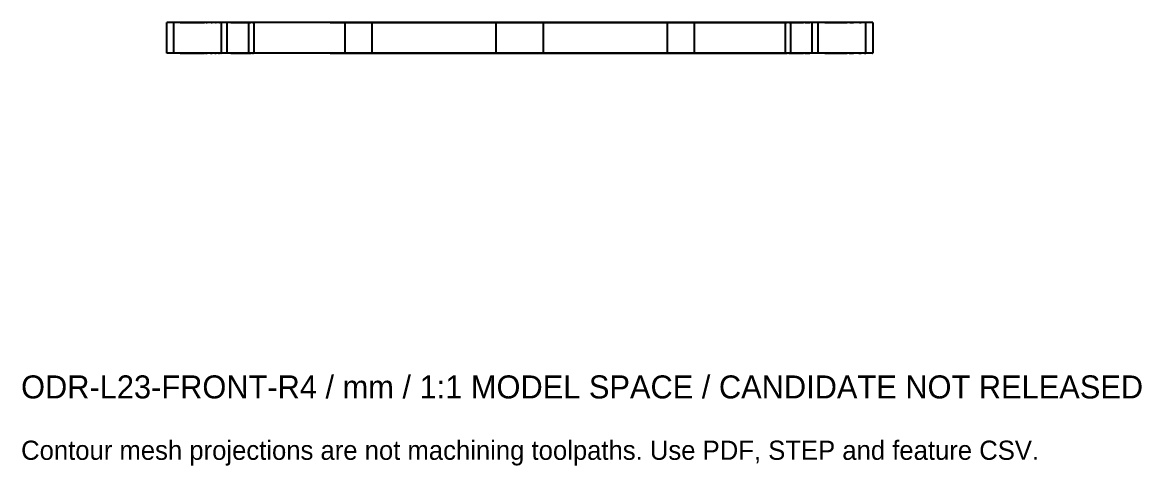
# Model space of a CAD drawing. Header units: millimetres. Extents: x -65 to 206, y -204 to 46.
# Drawn here: x -64.8 to 81, y -203.8 to -146 of the extents above; entities that cross this region are included whole.
import ezdxf

# ---------------------------------------------------------------- set-up
doc = ezdxf.new("R2010")
doc.units = ezdxf.units.MM
doc.layers.add('FRONT_XZ', color=7, linetype='Continuous')

msp = doc.modelspace()

# ---------------------------------------------------------------- linework, layer by layer
at = {"layer": 'FRONT_XZ'}
for p, q in [((-45.96, -146), (-46, -146)), ((-46, -150), (-46, -146)), ((-45.85, -146), (-45.96, -146)), ((-45.67, -146), (-45.85, -146)), ((-45.42, -146), (-45.67, -146)), ((-45.09, -146), (-45.42, -146)), ((-45.09, -146), (-45.1, -146)), ((-45.1, -150), (-45.1, -146)), ((-45.1, -146), (-45.1, -146)), ((-44.7, -146), (-45.09, -146)), ((-45.08, -146), (-45.09, -146)), ((-45.06, -146), (-45.08, -146)), ((-45.04, -146), (-45.06, -146)), ((-45.01, -146), (-45.04, -146)), ((-44.98, -146), (-45.01, -146)), ((-44.94, -146), (-44.98, -146)), ((-44.9, -146), (-44.94, -146)), ((-44.86, -146), (-44.9, -146)), ((-44.81, -146), (-44.86, -146)), ((-44.75, -146), (-44.81, -146)), ((-44.69, -146), (-44.75, -146)), ((-44.23, -146), (-44.7, -146)), ((-44.63, -146), (-44.69, -146)), ((-44.56, -146), (-44.63, -146)), ((-44.49, -146), (-44.56, -146)), ((-44.42, -146), (-44.49, -146)), ((-44.34, -146), (-44.42, -146)), ((-44.26, -146), (-44.34, -146)), ((-44.26, -146), (-44.17, -146)), ((-43.69, -146), (-44.23, -146)), ((-44.17, -146), (-44.08, -146)), ((-44.08, -146), (-43.99, -146)), ((-43.99, -146), (-43.89, -146)), ((-43.89, -146), (-43.79, -146)), ((-43.79, -146), (-43.69, -146)), ((-43.09, -146), (-43.69, -146)), ((-43.69, -146), (-43.59, -146)), ((-43.59, -146), (-43.48, -146)), ((-43.48, -146), (-43.37, -146)), ((-43.37, -146), (-43.26, -146)), ((-43.26, -146), (-43.14, -146)), ((-43.14, -146), (-43.03, -146)), ((-42.41, -146), (-43.09, -146)), ((-43.03, -146), (-42.91, -146)), ((-42.91, -146), (-42.79, -146)), ((-42.79, -146), (-42.67, -146)), ((-42.67, -146), (-42.55, -146)), ((-42.55, -146), (-42.43, -146)), ((-42.43, -146), (-42.31, -146)), ((-41.67, -146), (-42.41, -146)), ((-42.31, -146), (-42.18, -146)), ((-42.18, -146), (-42.06, -146)), ((-42.06, -146), (-41.94, -146)), ((-41.94, -146), (-41.82, -146)), ((-41.82, -146), (-41.69, -146)), ((-41.69, -146), (-41.57, -146)), ((-40.86, -146), (-41.67, -146)), ((-41.57, -146), (-41.45, -146)), ((-41.45, -146), (-41.33, -146)), ((-41.33, -146), (-41.21, -146)), ((-41.21, -146), (-41.09, -146)), ((-40.97, -146), (-41.09, -146)), ((-40.86, -146), (-40.97, -146)), ((-39.99, -146), (-40.86, -146)), ((-40.86, -146), (-40.74, -146)), ((-40.63, -146), (-40.74, -146)), ((-40.52, -146), (-40.63, -146)), ((-40.41, -146), (-40.52, -146)), ((-40.31, -146), (-40.41, -146)), ((-40.21, -146), (-40.31, -146)), ((-40.21, -146), (-40.11, -146)), ((-40.01, -146), (-40.11, -146)), ((-39.92, -146), (-40.01, -146)), ((-39.05, -146), (-39.99, -146)), ((-39.83, -146), (-39.92, -146)), ((-39.74, -146), (-39.83, -146)), ((-39.66, -146), (-39.74, -146)), ((-39.66, -146), (-39.58, -146)), ((-39.51, -146), (-39.58, -146)), ((-39.44, -146), (-39.51, -146)), ((-39.37, -146), (-39.44, -146)), ((-39.31, -146), (-39.37, -146)), ((-39.25, -146), (-39.31, -146)), ((-39.19, -146), (-39.25, -146)), ((-39.19, -146), (-39.14, -146)), ((-39.1, -146), (-39.14, -146)), ((-39.06, -146), (-39.1, -146)), ((-39.02, -146), (-39.06, -146)), ((-38.06, -146), (-39.05, -146)), ((-38.99, -146), (-39.02, -146)), ((-38.96, -146), (-38.99, -146)), ((-38.94, -146), (-38.96, -146)), ((-38.94, -146), (-38.92, -146)), ((-38.91, -146), (-38.92, -146)), ((-38.9, -146), (-38.91, -146)), ((-38.9, -150), (-38.9, -146)), ((-38.9, -146), (-38.9, -146)), ((-38.11, -146), (-38.12, -146)), ((-38.12, -146), (-38.12, -146)), ((-38.12, -150), (-38.12, -146)), ((-38.12, -146), (-38.12, -146)), ((-38.1, -146), (-38.11, -146)), ((-38.09, -146), (-38.1, -146)), ((-38.07, -146), (-38.09, -146)), ((-38.06, -146), (-38.07, -146)), ((-37, -146), (-38.06, -146)), ((-38.04, -146), (-38.06, -146)), ((-38.01, -146), (-38.04, -146)), ((-37.99, -146), (-38.01, -146)), ((-37.96, -146), (-37.99, -146)), ((-37.93, -146), (-37.96, -146)), ((-37.89, -146), (-37.93, -146)), ((-37.86, -146), (-37.89, -146)), ((-37.82, -146), (-37.86, -146)), ((-37.78, -146), (-37.82, -146)), ((-37.74, -146), (-37.78, -146)), ((-37.69, -146), (-37.74, -146)), ((-37.65, -146), (-37.69, -146)), ((-37.65, -146), (-37.6, -146)), ((-37.6, -146), (-37.55, -146)), ((-37.55, -146), (-37.49, -146)), ((-37.49, -146), (-37.44, -146)), ((-37.44, -146), (-37.38, -146)), ((-37.38, -146), (-37.33, -146)), ((-37.33, -146), (-37.27, -146)), ((-37.27, -146), (-37.21, -146)), ((-37.21, -146), (-37.15, -146)), ((-37.15, -146), (-37.08, -146)), ((-37.08, -146), (-37.02, -146)), ((-37.02, -146), (-36.95, -146)), ((-35.88, -146), (-37, -146)), ((-36.95, -146), (-36.89, -146)), ((-36.89, -146), (-36.82, -146)), ((-36.82, -146), (-36.75, -146)), ((-36.75, -146), (-36.68, -146)), ((-36.68, -146), (-36.62, -146)), ((-36.62, -146), (-36.55, -146)), ((-36.55, -146), (-36.48, -146)), ((-36.48, -146), (-36.41, -146)), ((-36.41, -146), (-36.34, -146)), ((-36.34, -146), (-36.27, -146)), ((-36.27, -146), (-36.2, -146)), ((-36.2, -146), (-36.13, -146)), ((-36.13, -146), (-36.06, -146)), ((-36.06, -146), (-35.99, -146)), ((-35.99, -146), (-35.93, -146)), ((-35.93, -146), (-35.86, -146)), ((-34.71, -146), (-35.88, -146)), ((-35.86, -146), (-35.79, -146)), ((-35.79, -146), (-35.73, -146)), ((-35.73, -146), (-35.66, -146)), ((-35.66, -146), (-35.6, -146)), ((-35.6, -146), (-35.54, -146)), ((-35.54, -146), (-35.48, -146)), ((-35.48, -146), (-35.42, -146)), ((-35.42, -146), (-35.36, -146)), ((-35.36, -146), (-35.31, -146)), ((-35.31, -146), (-35.25, -146)), ((-35.3, -150), (-35.3, -146)), ((-35.27, -146), (-35.3, -146)), ((-35.19, -146), (-35.27, -146)), ((-35.25, -146), (-35.2, -146)), ((-35.2, -146), (-35.15, -146)), ((-35.05, -146), (-35.19, -146)), ((-35.15, -146), (-35.1, -146)), ((-35.1, -146), (-35.05, -146)), ((-35.01, -146), (-35.05, -146)), ((-34.85, -146), (-35.05, -146)), ((-34.97, -146), (-35.01, -146)), ((-34.93, -146), (-34.97, -146)), ((-34.89, -146), (-34.93, -146)), ((-34.89, -146), (-34.85, -146)), ((-34.82, -146), (-34.85, -146)), ((-34.6, -146), (-34.85, -146)), ((-34.79, -146), (-34.82, -146)), ((-34.76, -146), (-34.79, -146)), ((-34.73, -146), (-34.76, -146)), ((-34.71, -146), (-34.73, -146)), ((-33.48, -146), (-34.71, -146)), ((-34.69, -146), (-34.71, -146)), ((-34.67, -146), (-34.69, -146)), ((-34.67, -146), (-34.66, -146)), ((-34.65, -146), (-34.66, -146)), ((-34.64, -146), (-34.65, -146)), ((-34.63, -146), (-34.64, -146)), ((-34.62, -146), (-34.63, -146)), ((-34.62, -150), (-34.62, -146)), ((-34.62, -146), (-34.62, -146)), ((-34.3, -146), (-34.6, -146)), ((-33.94, -146), (-34.3, -146)), ((-33.53, -146), (-33.94, -146)), ((-33.06, -146), (-33.53, -146)), ((-32.2, -146), (-33.48, -146)), ((-32.55, -146), (-33.06, -146)), ((-31.98, -146), (-32.55, -146)), ((-30.87, -146), (-32.2, -146)), ((-31.36, -146), (-31.98, -146)), ((-30.69, -146), (-31.36, -146)), ((-29.49, -146), (-30.87, -146)), ((-29.97, -146), (-30.69, -146)), ((-29.2, -146), (-29.97, -146)), ((-28.06, -146), (-29.49, -146)), ((-28.39, -146), (-29.2, -146)), ((-27.54, -146), (-28.39, -146)), ((-26.59, -146), (-28.06, -146)), ((-26.64, -146), (-27.54, -146)), ((-25.69, -146), (-26.64, -146)), ((-25.08, -146), (-26.59, -146)), ((-24.71, -146), (-25.69, -146)), ((-23.53, -146), (-25.08, -146)), ((-24.71, -146), (-23.69, -146)), ((-23.69, -146), (-22.63, -146)), ((-21.94, -146), (-23.53, -146)), ((-22.74, -146), (-22.75, -146)), ((-22.75, -150), (-22.75, -146)), ((-22.75, -146), (-22.75, -146)), ((-22.73, -146), (-22.74, -146)), ((-22.74, -146), (-22.74, -146)), ((-22.72, -146), (-22.73, -146)), ((-22.7, -146), (-22.72, -146)), ((-22.68, -146), (-22.7, -146)), ((-22.66, -146), (-22.68, -146)), ((-22.64, -146), (-22.66, -146)), ((-22.61, -146), (-22.64, -146)), ((-22.63, -146), (-21.54, -146)), ((-22.59, -146), (-22.61, -146)), ((-22.55, -146), (-22.59, -146)), ((-22.52, -146), (-22.55, -146)), ((-22.49, -146), (-22.52, -146)), ((-22.45, -146), (-22.49, -146)), ((-22.41, -146), (-22.45, -146)), ((-22.37, -146), (-22.41, -146)), ((-22.32, -146), (-22.37, -146)), ((-22.27, -146), (-22.32, -146)), ((-22.27, -146), (-22.23, -146)), ((-22.23, -146), (-22.17, -146)), ((-22.17, -146), (-22.12, -146)), ((-22.12, -146), (-22.07, -146)), ((-22.07, -146), (-22.01, -146)), ((-22.01, -146), (-21.95, -146)), ((-21.95, -146), (-21.9, -146)), ((-20.31, -146), (-21.94, -146)), ((-21.9, -146), (-21.83, -146)), ((-21.83, -146), (-21.77, -146)), ((-21.77, -146), (-21.71, -146)), ((-21.71, -146), (-21.65, -146)), ((-21.65, -146), (-21.58, -146)), ((-21.58, -146), (-21.51, -146)), ((-21.54, -146), (-20.41, -146)), ((-21.51, -146), (-21.45, -146)), ((-21.45, -146), (-21.38, -146)), ((-21.38, -146), (-21.31, -146)), ((-21.31, -146), (-21.24, -146)), ((-21.24, -146), (-21.17, -146)), ((-21.17, -146), (-21.1, -146)), ((-21.1, -146), (-21.03, -146)), ((-21.03, -146), (-20.97, -146)), ((-20.97, -146), (-20.9, -146)), ((-20.9, -146), (-20.83, -146)), ((-20.83, -146), (-20.76, -146)), ((-20.76, -146), (-20.69, -146)), ((-20.69, -146), (-20.62, -146)), ((-20.62, -146), (-20.55, -146)), ((-20.55, -146), (-20.49, -146)), ((-20.49, -146), (-20.42, -146)), ((-20.42, -146), (-20.35, -146)), ((-20.41, -146), (-19.25, -146)), ((-20.35, -146), (-20.29, -146)), ((-18.65, -146), (-20.31, -146)), ((-20.29, -146), (-20.23, -146)), ((-20.23, -146), (-20.17, -146)), ((-20.17, -146), (-20.1, -146)), ((-20.1, -146), (-20.05, -146)), ((-20.05, -146), (-19.99, -146)), ((-19.99, -146), (-19.93, -146)), ((-19.93, -146), (-19.88, -146)), ((-19.88, -146), (-19.83, -146)), ((-19.83, -146), (-19.77, -146)), ((-19.77, -146), (-19.73, -146)), ((-19.73, -146), (-19.68, -146)), ((-19.68, -146), (-19.63, -146)), ((-19.63, -146), (-19.59, -146)), ((-19.59, -146), (-19.55, -146)), ((-19.55, -146), (-19.51, -146)), ((-19.51, -146), (-19.48, -146)), ((-19.48, -146), (-19.45, -146)), ((-19.45, -146), (-19.41, -146)), ((-19.41, -146), (-19.39, -146)), ((-19.39, -146), (-19.36, -146)), ((-19.36, -146), (-19.34, -146)), ((-19.34, -146), (-19.32, -146)), ((-19.32, -146), (-19.3, -146)), ((-19.3, -146), (-19.28, -146)), ((-19.28, -146), (-19.27, -146)), ((-19.27, -146), (-19.26, -146)), ((-19.26, -146), (-19.26, -146)), ((-19.26, -146), (-19.25, -146)), ((-19.25, -146), (-18.05, -146)), ((-19.25, -150), (-19.25, -146)), ((-19.25, -146), (-19.25, -146)), ((-16.97, -146), (-18.65, -146)), ((-18.05, -146), (-16.83, -146)), ((-15.25, -146), (-16.97, -146)), ((-16.83, -146), (-15.59, -146)), ((-15.59, -146), (-14.32, -146)), ((-13.52, -146), (-15.25, -146)), ((-14.32, -146), (-13.02, -146)), ((-11.76, -146), (-13.52, -146)), ((-13.02, -146), (-11.71, -146)), ((-9.98, -146), (-11.76, -146)), ((-11.71, -146), (-10.37, -146)), ((-10.37, -146), (-9.02, -146)), ((-8.19, -146), (-9.98, -146)), ((-9.02, -146), (-7.66, -146)), ((-6.38, -146), (-8.19, -146)), ((-7.66, -146), (-6.28, -146)), ((-4.57, -146), (-6.38, -146)), ((-6.28, -146), (-4.9, -146)), ((-4.9, -146), (-3.5, -146)), ((-2.74, -146), (-4.57, -146)), ((-3.5, -146), (-2.1, -146)), ((-3.09, -146), (-3.1, -146)), ((-3.1, -150), (-3.1, -146)), ((-3.1, -146), (-3.1, -146)), ((-3.08, -146), (-3.09, -146)), ((-3.06, -146), (-3.08, -146)), ((-3.04, -146), (-3.06, -146)), ((-3.01, -146), (-3.04, -146)), ((-2.98, -146), (-3.01, -146)), ((-2.94, -146), (-2.98, -146)), ((-2.9, -146), (-2.94, -146)), ((-2.86, -146), (-2.9, -146)), ((-2.81, -146), (-2.86, -146)), ((-2.75, -146), (-2.81, -146)), ((-2.69, -146), (-2.75, -146)), ((-0.91, -146), (-2.74, -146)), ((-2.63, -146), (-2.69, -146)), ((-2.56, -146), (-2.63, -146)), ((-2.49, -146), (-2.56, -146)), ((-2.42, -146), (-2.49, -146)), ((-2.34, -146), (-2.42, -146)), ((-2.26, -146), (-2.34, -146)), ((-2.26, -146), (-2.17, -146)), ((-2.17, -146), (-2.08, -146)), ((-2.1, -146), (-0.7, -146)), ((-2.08, -146), (-1.99, -146)), ((-1.99, -146), (-1.89, -146)), ((-1.89, -146), (-1.79, -146)), ((-1.79, -146), (-1.69, -146)), ((-1.69, -146), (-1.59, -146)), ((-1.59, -146), (-1.48, -146)), ((-1.48, -146), (-1.37, -146)), ((-1.37, -146), (-1.26, -146)), ((-1.26, -146), (-1.14, -146)), ((-1.14, -146), (-1.03, -146)), ((-1.03, -146), (-0.91, -146)), ((0.91, -146), (-0.91, -146)), ((-0.91, -146), (-0.79, -146)), ((-0.79, -146), (-0.67, -146)), ((-0.7, -146), (0.7, -146)), ((-0.67, -146), (-0.55, -146)), ((-0.55, -146), (-0.43, -146)), ((-0.43, -146), (-0.31, -146)), ((-0.31, -146), (-0.18, -146)), ((-0.18, -146), (-0.06, -146)), ((-0.06, -146), (0.06, -146)), ((0.06, -146), (0.18, -146)), ((0.18, -146), (0.31, -146)), ((0.31, -146), (0.43, -146)), ((0.43, -146), (0.55, -146)), ((0.55, -146), (0.67, -146)), ((0.67, -146), (0.79, -146)), ((0.7, -146), (2.1, -146)), ((0.79, -146), (0.91, -146)), ((2.74, -146), (0.91, -146)), ((0.91, -146), (1.03, -146)), ((1.03, -146), (1.14, -146)), ((1.14, -146), (1.26, -146)), ((1.26, -146), (1.37, -146)), ((1.37, -146), (1.48, -146)), ((1.48, -146), (1.59, -146)), ((1.59, -146), (1.69, -146)), ((1.69, -146), (1.79, -146)), ((1.79, -146), (1.89, -146)), ((1.89, -146), (1.99, -146)), ((1.99, -146), (2.08, -146)), ((2.08, -146), (2.17, -146)), ((2.1, -146), (3.5, -146)), ((2.17, -146), (2.26, -146)), ((2.26, -146), (2.34, -146)), ((2.34, -146), (2.42, -146)), ((2.42, -146), (2.49, -146)), ((2.49, -146), (2.56, -146)), ((2.56, -146), (2.63, -146)), ((2.63, -146), (2.69, -146)), ((2.69, -146), (2.75, -146)), ((4.57, -146), (2.74, -146)), ((2.75, -146), (2.81, -146)), ((2.81, -146), (2.86, -146)), ((2.86, -146), (2.9, -146)), ((2.9, -146), (2.94, -146)), ((2.94, -146), (2.98, -146)), ((2.98, -146), (3.01, -146)), ((3.04, -146), (3.01, -146)), ((3.06, -146), (3.04, -146)), ((3.08, -146), (3.06, -146)), ((3.08, -146), (3.09, -146)), ((3.09, -146), (3.1, -146)), ((3.1, -150), (3.1, -146)), ((3.1, -146), (3.1, -146)), ((3.5, -146), (4.9, -146)), ((6.38, -146), (4.57, -146)), ((4.9, -146), (6.28, -146)), ((6.28, -146), (7.66, -146)), ((8.19, -146), (6.38, -146)), ((7.66, -146), (9.02, -146)), ((9.98, -146), (8.19, -146)), ((9.02, -146), (10.37, -146)), ((11.76, -146), (9.98, -146)), ((10.37, -146), (11.71, -146)), ((11.71, -146), (13.02, -146)), ((13.52, -146), (11.76, -146)), ((13.02, -146), (14.32, -146)), ((15.25, -146), (13.52, -146)), ((14.32, -146), (15.59, -146)), ((16.97, -146), (15.25, -146)), ((15.59, -146), (16.83, -146)), ((16.83, -146), (18.05, -146)), ((18.65, -146), (16.97, -146)), ((18.05, -146), (19.25, -146)), ((20.31, -146), (18.65, -146)), ((19.26, -146), (19.25, -146)), ((19.25, -150), (19.25, -146)), ((19.25, -146), (19.25, -146)), ((19.25, -146), (20.41, -146)), ((19.27, -146), (19.26, -146)), ((19.26, -146), (19.26, -146)), ((19.28, -146), (19.27, -146)), ((19.3, -146), (19.28, -146)), ((19.32, -146), (19.3, -146)), ((19.34, -146), (19.32, -146)), ((19.36, -146), (19.34, -146)), ((19.39, -146), (19.36, -146)), ((19.41, -146), (19.39, -146)), ((19.45, -146), (19.41, -146)), ((19.48, -146), (19.45, -146)), ((19.51, -146), (19.48, -146)), ((19.55, -146), (19.51, -146)), ((19.59, -146), (19.55, -146)), ((19.63, -146), (19.59, -146)), ((19.68, -146), (19.63, -146)), ((19.73, -146), (19.68, -146)), ((19.73, -146), (19.77, -146)), ((19.77, -146), (19.83, -146)), ((19.83, -146), (19.88, -146)), ((19.88, -146), (19.93, -146)), ((19.93, -146), (19.99, -146)), ((19.99, -146), (20.05, -146)), ((20.05, -146), (20.1, -146)), ((20.1, -146), (20.17, -146)), ((20.17, -146), (20.23, -146)), ((20.23, -146), (20.29, -146)), ((20.29, -146), (20.35, -146)), ((21.94, -146), (20.31, -146)), ((20.35, -146), (20.42, -146)), ((20.41, -146), (21.54, -146)), ((20.42, -146), (20.49, -146)), ((20.49, -146), (20.55, -146)), ((20.55, -146), (20.62, -146)), ((20.62, -146), (20.69, -146)), ((20.69, -146), (20.76, -146)), ((20.76, -146), (20.83, -146)), ((20.83, -146), (20.9, -146)), ((20.9, -146), (20.97, -146)), ((20.97, -146), (21.03, -146)), ((21.03, -146), (21.1, -146)), ((21.1, -146), (21.17, -146)), ((21.17, -146), (21.24, -146)), ((21.24, -146), (21.31, -146)), ((21.31, -146), (21.38, -146)), ((21.38, -146), (21.45, -146)), ((21.45, -146), (21.51, -146)), ((21.51, -146), (21.58, -146)), ((21.54, -146), (22.63, -146)), ((21.58, -146), (21.65, -146)), ((21.65, -146), (21.71, -146)), ((21.71, -146), (21.77, -146)), ((21.83, -146), (21.77, -146)), ((21.83, -146), (21.9, -146)), ((21.9, -146), (21.95, -146)), ((23.53, -146), (21.94, -146)), ((21.95, -146), (22.01, -146)), ((22.01, -146), (22.07, -146)), ((22.07, -146), (22.12, -146)), ((22.12, -146), (22.17, -146)), ((22.17, -146), (22.23, -146)), ((22.23, -146), (22.27, -146)), ((22.27, -146), (22.32, -146)), ((22.32, -146), (22.37, -146)), ((22.37, -146), (22.41, -146)), ((22.41, -146), (22.45, -146)), ((22.45, -146), (22.49, -146)), ((22.49, -146), (22.52, -146)), ((22.55, -146), (22.52, -146)), ((22.59, -146), (22.55, -146)), ((22.61, -146), (22.59, -146)), ((22.64, -146), (22.61, -146)), ((22.63, -146), (23.69, -146)), ((22.66, -146), (22.64, -146)), ((22.68, -146), (22.66, -146)), ((22.7, -146), (22.68, -146)), ((22.72, -146), (22.7, -146)), ((22.73, -146), (22.72, -146)), ((22.74, -146), (22.73, -146)), ((22.75, -146), (22.74, -146)), ((22.74, -146), (22.74, -146)), ((22.75, -150), (22.75, -146)), ((22.75, -146), (22.75, -146)), ((25.08, -146), (23.53, -146)), ((23.69, -146), (24.71, -146)), ((24.71, -146), (25.69, -146)), ((26.59, -146), (25.08, -146)), ((25.69, -146), (26.64, -146)), ((28.06, -146), (26.59, -146)), ((26.64, -146), (27.54, -146)), ((27.54, -146), (28.39, -146)), ((29.49, -146), (28.06, -146)), ((28.39, -146), (29.2, -146)), ((29.2, -146), (29.97, -146)), ((30.87, -146), (29.49, -146)), ((29.97, -146), (30.69, -146)), ((30.69, -146), (31.36, -146)), ((32.2, -146), (30.87, -146)), ((31.36, -146), (31.98, -146)), ((31.98, -146), (32.55, -146)), ((33.48, -146), (32.2, -146)), ((32.55, -146), (33.06, -146)), ((33.06, -146), (33.53, -146)), ((34.71, -146), (33.48, -146)), ((33.53, -146), (33.94, -146)), ((33.94, -146), (34.3, -146)), ((34.3, -146), (34.6, -146)), ((34.6, -146), (34.85, -146)), ((34.63, -146), (34.62, -146)), ((34.62, -150), (34.62, -146)), ((34.62, -146), (34.62, -146)), ((34.64, -146), (34.63, -146)), ((34.65, -146), (34.64, -146)), ((34.66, -146), (34.65, -146)), ((34.67, -146), (34.66, -146)), ((34.69, -146), (34.67, -146)), ((34.71, -146), (34.69, -146)), ((35.88, -146), (34.71, -146)), ((34.73, -146), (34.71, -146)), ((34.76, -146), (34.73, -146)), ((34.79, -146), (34.76, -146)), ((34.82, -146), (34.79, -146)), ((34.85, -146), (34.82, -146)), ((34.89, -146), (34.85, -146)), ((35.05, -146), (34.85, -146)), ((34.93, -146), (34.89, -146)), ((34.97, -146), (34.93, -146)), ((35.01, -146), (34.97, -146)), ((35.05, -146), (35.01, -146)), ((35.1, -146), (35.05, -146)), ((35.05, -146), (35.19, -146)), ((35.1, -146), (35.15, -146)), ((35.15, -146), (35.2, -146)), ((35.19, -146), (35.27, -146)), ((35.2, -146), (35.25, -146)), ((35.25, -146), (35.31, -146)), ((35.27, -146), (35.3, -146)), ((35.3, -150), (35.3, -146)), ((35.31, -146), (35.36, -146)), ((35.36, -146), (35.42, -146)), ((35.42, -146), (35.48, -146)), ((35.48, -146), (35.54, -146)), ((35.54, -146), (35.6, -146)), ((35.6, -146), (35.66, -146)), ((35.66, -146), (35.73, -146)), ((35.73, -146), (35.79, -146)), ((35.79, -146), (35.86, -146)), ((35.86, -146), (35.93, -146)), ((37, -146), (35.88, -146)), ((35.93, -146), (35.99, -146)), ((35.99, -146), (36.06, -146)), ((36.06, -146), (36.13, -146)), ((36.13, -146), (36.2, -146)), ((36.2, -146), (36.27, -146)), ((36.27, -146), (36.34, -146)), ((36.34, -146), (36.41, -146)), ((36.41, -146), (36.48, -146)), ((36.48, -146), (36.55, -146)), ((36.55, -146), (36.62, -146)), ((36.62, -146), (36.68, -146)), ((36.68, -146), (36.75, -146)), ((36.75, -146), (36.82, -146)), ((36.82, -146), (36.89, -146)), ((36.89, -146), (36.95, -146)), ((37.02, -146), (36.95, -146)), ((38.06, -146), (37, -146)), ((37.08, -146), (37.02, -146)), ((37.15, -146), (37.08, -146)), ((37.21, -146), (37.15, -146)), ((37.21, -146), (37.27, -146)), ((37.27, -146), (37.33, -146)), ((37.33, -146), (37.38, -146)), ((37.38, -146), (37.44, -146)), ((37.44, -146), (37.49, -146)), ((37.49, -146), (37.55, -146)), ((37.55, -146), (37.6, -146)), ((37.6, -146), (37.65, -146)), ((37.65, -146), (37.69, -146)), ((37.69, -146), (37.74, -146)), ((37.74, -146), (37.78, -146)), ((37.82, -146), (37.78, -146)), ((37.86, -146), (37.82, -146)), ((37.89, -146), (37.86, -146)), ((37.93, -146), (37.89, -146)), ((37.96, -146), (37.93, -146)), ((37.99, -146), (37.96, -146)), ((38.01, -146), (37.99, -146)), ((38.04, -146), (38.01, -146)), ((38.06, -146), (38.04, -146)), ((39.05, -146), (38.06, -146)), ((38.07, -146), (38.06, -146)), ((38.09, -146), (38.07, -146)), ((38.1, -146), (38.09, -146)), ((38.11, -146), (38.1, -146)), ((38.11, -146), (38.12, -146)), ((38.12, -146), (38.12, -146)), ((38.12, -150), (38.12, -146)), ((38.12, -146), (38.12, -146)), ((38.91, -146), (38.9, -146)), ((38.9, -150), (38.9, -146)), ((38.9, -146), (38.9, -146)), ((38.92, -146), (38.91, -146)), ((38.94, -146), (38.92, -146)), ((38.96, -146), (38.94, -146)), ((38.99, -146), (38.96, -146)), ((39.02, -146), (38.99, -146)), ((39.06, -146), (39.02, -146)), ((39.99, -146), (39.05, -146)), ((39.1, -146), (39.06, -146)), ((39.14, -146), (39.1, -146)), ((39.19, -146), (39.14, -146)), ((39.25, -146), (39.19, -146)), ((39.31, -146), (39.25, -146)), ((39.37, -146), (39.31, -146)), ((39.44, -146), (39.37, -146)), ((39.51, -146), (39.44, -146)), ((39.58, -146), (39.51, -146)), ((39.66, -146), (39.58, -146)), ((39.74, -146), (39.66, -146)), ((39.74, -146), (39.83, -146)), ((39.83, -146), (39.92, -146)), ((39.92, -146), (40.01, -146)), ((40.86, -146), (39.99, -146)), ((40.01, -146), (40.11, -146)), ((40.11, -146), (40.21, -146)), ((40.21, -146), (40.31, -146)), ((40.31, -146), (40.41, -146)), ((40.41, -146), (40.52, -146)), ((40.52, -146), (40.63, -146)), ((40.63, -146), (40.74, -146)), ((40.74, -146), (40.86, -146)), ((41.67, -146), (40.86, -146)), ((40.86, -146), (40.97, -146)), ((40.97, -146), (41.09, -146)), ((41.09, -146), (41.21, -146)), ((41.21, -146), (41.33, -146)), ((41.33, -146), (41.45, -146)), ((41.45, -146), (41.57, -146)), ((41.57, -146), (41.69, -146)), ((42.41, -146), (41.67, -146)), ((41.69, -146), (41.82, -146)), ((41.82, -146), (41.94, -146)), ((41.94, -146), (42.06, -146)), ((42.06, -146), (42.18, -146)), ((42.18, -146), (42.31, -146)), ((42.31, -146), (42.43, -146)), ((43.09, -146), (42.41, -146)), ((42.43, -146), (42.55, -146)), ((42.55, -146), (42.67, -146)), ((42.79, -146), (42.67, -146)), ((42.91, -146), (42.79, -146)), ((43.03, -146), (42.91, -146)), ((43.03, -146), (43.14, -146)), ((43.69, -146), (43.09, -146)), ((43.14, -146), (43.26, -146)), ((43.26, -146), (43.37, -146)), ((43.37, -146), (43.48, -146)), ((43.59, -146), (43.48, -146)), ((43.69, -146), (43.59, -146)), ((44.23, -146), (43.69, -146)), ((43.79, -146), (43.69, -146)), ((43.89, -146), (43.79, -146)), ((43.99, -146), (43.89, -146)), ((44.08, -146), (43.99, -146)), ((44.17, -146), (44.08, -146)), ((44.26, -146), (44.17, -146)), ((44.7, -146), (44.23, -146)), ((44.26, -146), (44.34, -146)), ((44.34, -146), (44.42, -146)), ((44.42, -146), (44.49, -146)), ((44.56, -146), (44.49, -146)), ((44.63, -146), (44.56, -146)), ((44.69, -146), (44.63, -146)), ((44.75, -146), (44.69, -146)), ((45.09, -146), (44.7, -146)), ((44.81, -146), (44.75, -146)), ((44.86, -146), (44.81, -146)), ((44.9, -146), (44.86, -146)), ((44.94, -146), (44.9, -146)), ((44.98, -146), (44.94, -146)), ((44.98, -146), (45.01, -146)), ((45.01, -146), (45.04, -146)), ((45.04, -146), (45.06, -146)), ((45.06, -146), (45.08, -146)), ((45.08, -146), (45.09, -146)), ((45.42, -146), (45.09, -146)), ((45.09, -146), (45.1, -146)), ((45.1, -150), (45.1, -146)), ((45.1, -146), (45.1, -146)), ((45.67, -146), (45.42, -146)), ((45.85, -146), (45.67, -146)), ((45.96, -146), (45.85, -146)), ((46, -146), (45.96, -146)), ((46, -146), (46, -150)), ((-45.96, -150), (-46, -150)), ((-45.85, -150), (-45.96, -150)), ((-45.67, -150), (-45.85, -150)), ((-45.42, -150), (-45.67, -150)), ((-45.09, -150), (-45.42, -150)), ((-45.09, -150), (-45.1, -150)), ((-45.1, -150), (-45.1, -150)), ((-44.7, -150), (-45.09, -150)), ((-45.08, -150), (-45.09, -150)), ((-45.06, -150), (-45.08, -150)), ((-45.04, -150), (-45.06, -150)), ((-45.01, -150), (-45.04, -150)), ((-44.98, -150), (-45.01, -150)), ((-44.94, -150), (-44.98, -150)), ((-44.9, -150), (-44.94, -150)), ((-44.86, -150), (-44.9, -150)), ((-44.81, -150), (-44.86, -150)), ((-44.75, -150), (-44.81, -150)), ((-44.69, -150), (-44.75, -150)), ((-44.23, -150), (-44.7, -150)), ((-44.63, -150), (-44.69, -150)), ((-44.56, -150), (-44.63, -150)), ((-44.49, -150), (-44.56, -150)), ((-44.42, -150), (-44.49, -150)), ((-44.34, -150), (-44.42, -150)), ((-44.26, -150), (-44.34, -150)), ((-44.26, -150), (-44.17, -150)), ((-43.69, -150), (-44.23, -150)), ((-44.17, -150), (-44.08, -150)), ((-44.08, -150), (-43.99, -150)), ((-43.99, -150), (-43.89, -150)), ((-43.89, -150), (-43.79, -150)), ((-43.79, -150), (-43.69, -150)), ((-43.09, -150), (-43.69, -150)), ((-43.69, -150), (-43.59, -150)), ((-43.59, -150), (-43.48, -150)), ((-43.48, -150), (-43.37, -150)), ((-43.37, -150), (-43.26, -150)), ((-43.26, -150), (-43.14, -150)), ((-43.14, -150), (-43.03, -150)), ((-42.41, -150), (-43.09, -150)), ((-43.03, -150), (-42.91, -150)), ((-42.91, -150), (-42.79, -150)), ((-42.79, -150), (-42.67, -150)), ((-42.67, -150), (-42.55, -150)), ((-42.55, -150), (-42.43, -150)), ((-42.43, -150), (-42.31, -150)), ((-41.67, -150), (-42.41, -150)), ((-42.31, -150), (-42.18, -150)), ((-42.18, -150), (-42.06, -150)), ((-42.06, -150), (-41.94, -150)), ((-41.94, -150), (-41.82, -150)), ((-41.82, -150), (-41.69, -150)), ((-41.69, -150), (-41.57, -150)), ((-40.86, -150), (-41.67, -150)), ((-41.57, -150), (-41.45, -150)), ((-41.45, -150), (-41.33, -150)), ((-41.33, -150), (-41.21, -150)), ((-41.21, -150), (-41.09, -150)), ((-40.97, -150), (-41.09, -150)), ((-40.97, -150), (-40.86, -150)), ((-39.99, -150), (-40.86, -150)), ((-40.86, -150), (-40.74, -150)), ((-40.63, -150), (-40.74, -150)), ((-40.52, -150), (-40.63, -150)), ((-40.41, -150), (-40.52, -150)), ((-40.31, -150), (-40.41, -150)), ((-40.31, -150), (-40.21, -150)), ((-40.21, -150), (-40.11, -150)), ((-40.01, -150), (-40.11, -150)), ((-39.92, -150), (-40.01, -150)), ((-39.05, -150), (-39.99, -150)), ((-39.83, -150), (-39.92, -150)), ((-39.74, -150), (-39.83, -150)), ((-39.74, -150), (-39.66, -150)), ((-39.66, -150), (-39.58, -150)), ((-39.51, -150), (-39.58, -150)), ((-39.44, -150), (-39.51, -150)), ((-39.37, -150), (-39.44, -150)), ((-39.31, -150), (-39.37, -150)), ((-39.25, -150), (-39.31, -150)), ((-39.25, -150), (-39.19, -150)), ((-39.19, -150), (-39.14, -150)), ((-39.1, -150), (-39.14, -150)), ((-39.06, -150), (-39.1, -150)), ((-39.02, -150), (-39.06, -150)), ((-38.06, -150), (-39.05, -150)), ((-38.99, -150), (-39.02, -150)), ((-38.96, -150), (-38.99, -150)), ((-38.96, -150), (-38.94, -150)), ((-38.94, -150), (-38.92, -150)), ((-38.91, -150), (-38.92, -150)), ((-38.9, -150), (-38.91, -150)), ((-38.9, -150), (-38.9, -150)), ((-38.11, -150), (-38.12, -150)), ((-38.12, -150), (-38.12, -150)), ((-38.12, -150), (-38.12, -150)), ((-38.1, -150), (-38.11, -150)), ((-38.09, -150), (-38.1, -150)), ((-38.07, -150), (-38.09, -150)), ((-38.06, -150), (-38.07, -150)), ((-37, -150), (-38.06, -150)), ((-38.04, -150), (-38.06, -150)), ((-38.01, -150), (-38.04, -150)), ((-37.99, -150), (-38.01, -150)), ((-37.96, -150), (-37.99, -150)), ((-37.93, -150), (-37.96, -150)), ((-37.89, -150), (-37.93, -150)), ((-37.86, -150), (-37.89, -150)), ((-37.82, -150), (-37.86, -150)), ((-37.78, -150), (-37.82, -150)), ((-37.74, -150), (-37.78, -150)), ((-37.69, -150), (-37.74, -150)), ((-37.65, -150), (-37.69, -150)), ((-37.65, -150), (-37.6, -150)), ((-37.6, -150), (-37.55, -150)), ((-37.55, -150), (-37.49, -150)), ((-37.49, -150), (-37.44, -150)), ((-37.44, -150), (-37.38, -150)), ((-37.38, -150), (-37.33, -150)), ((-37.33, -150), (-37.27, -150)), ((-37.27, -150), (-37.21, -150)), ((-37.21, -150), (-37.15, -150)), ((-37.15, -150), (-37.08, -150)), ((-37.08, -150), (-37.02, -150)), ((-37.02, -150), (-36.95, -150)), ((-35.88, -150), (-37, -150)), ((-36.95, -150), (-36.89, -150)), ((-36.89, -150), (-36.82, -150)), ((-36.82, -150), (-36.75, -150)), ((-36.75, -150), (-36.68, -150)), ((-36.68, -150), (-36.62, -150)), ((-36.62, -150), (-36.55, -150)), ((-36.55, -150), (-36.48, -150)), ((-36.48, -150), (-36.41, -150)), ((-36.41, -150), (-36.34, -150)), ((-36.34, -150), (-36.27, -150)), ((-36.27, -150), (-36.2, -150)), ((-36.2, -150), (-36.13, -150)), ((-36.13, -150), (-36.06, -150)), ((-36.06, -150), (-35.99, -150)), ((-35.99, -150), (-35.93, -150)), ((-35.93, -150), (-35.86, -150)), ((-34.71, -150), (-35.88, -150)), ((-35.86, -150), (-35.79, -150)), ((-35.79, -150), (-35.73, -150)), ((-35.73, -150), (-35.66, -150)), ((-35.66, -150), (-35.6, -150)), ((-35.6, -150), (-35.54, -150)), ((-35.54, -150), (-35.48, -150)), ((-35.48, -150), (-35.42, -150)), ((-35.42, -150), (-35.36, -150)), ((-35.36, -150), (-35.31, -150)), ((-35.31, -150), (-35.25, -150)), ((-35.27, -150), (-35.3, -150)), ((-35.19, -150), (-35.27, -150)), ((-35.25, -150), (-35.2, -150)), ((-35.2, -150), (-35.15, -150)), ((-35.05, -150), (-35.19, -150)), ((-35.15, -150), (-35.1, -150)), ((-35.1, -150), (-35.05, -150)), ((-35.01, -150), (-35.05, -150)), ((-34.85, -150), (-35.05, -150)), ((-34.97, -150), (-35.01, -150)), ((-34.93, -150), (-34.97, -150)), ((-34.93, -150), (-34.89, -150)), ((-34.89, -150), (-34.85, -150)), ((-34.82, -150), (-34.85, -150)), ((-34.6, -150), (-34.85, -150)), ((-34.79, -150), (-34.82, -150)), ((-34.76, -150), (-34.79, -150)), ((-34.73, -150), (-34.76, -150)), ((-34.71, -150), (-34.73, -150)), ((-33.48, -150), (-34.71, -150)), ((-34.69, -150), (-34.71, -150)), ((-34.69, -150), (-34.67, -150)), ((-34.67, -150), (-34.66, -150)), ((-34.65, -150), (-34.66, -150)), ((-34.64, -150), (-34.65, -150)), ((-34.63, -150), (-34.64, -150)), ((-34.62, -150), (-34.63, -150)), ((-34.62, -150), (-34.62, -150)), ((-34.3, -150), (-34.6, -150)), ((-33.94, -150), (-34.3, -150)), ((-33.53, -150), (-33.94, -150)), ((-33.06, -150), (-33.53, -150)), ((-32.2, -150), (-33.48, -150)), ((-32.55, -150), (-33.06, -150)), ((-31.98, -150), (-32.55, -150)), ((-30.87, -150), (-32.2, -150)), ((-31.36, -150), (-31.98, -150)), ((-30.69, -150), (-31.36, -150)), ((-29.49, -150), (-30.87, -150)), ((-29.97, -150), (-30.69, -150)), ((-29.2, -150), (-29.97, -150)), ((-28.06, -150), (-29.49, -150)), ((-28.39, -150), (-29.2, -150)), ((-27.54, -150), (-28.39, -150)), ((-26.59, -150), (-28.06, -150)), ((-26.64, -150), (-27.54, -150)), ((-25.69, -150), (-26.64, -150)), ((-25.08, -150), (-26.59, -150)), ((-24.71, -150), (-25.69, -150)), ((-23.53, -150), (-25.08, -150)), ((-24.71, -150), (-23.69, -150)), ((-23.69, -150), (-22.63, -150)), ((-21.94, -150), (-23.53, -150)), ((-22.74, -150), (-22.75, -150)), ((-22.75, -150), (-22.75, -150)), ((-22.73, -150), (-22.74, -150)), ((-22.74, -150), (-22.74, -150)), ((-22.72, -150), (-22.73, -150)), ((-22.7, -150), (-22.72, -150)), ((-22.68, -150), (-22.7, -150)), ((-22.66, -150), (-22.68, -150)), ((-22.64, -150), (-22.66, -150)), ((-22.61, -150), (-22.64, -150)), ((-22.63, -150), (-21.54, -150)), ((-22.59, -150), (-22.61, -150)), ((-22.55, -150), (-22.59, -150)), ((-22.52, -150), (-22.55, -150)), ((-22.49, -150), (-22.52, -150)), ((-22.45, -150), (-22.49, -150)), ((-22.41, -150), (-22.45, -150)), ((-22.37, -150), (-22.41, -150)), ((-22.32, -150), (-22.37, -150)), ((-22.27, -150), (-22.32, -150)), ((-22.27, -150), (-22.23, -150)), ((-22.23, -150), (-22.17, -150)), ((-22.17, -150), (-22.12, -150)), ((-22.12, -150), (-22.07, -150)), ((-22.07, -150), (-22.01, -150)), ((-22.01, -150), (-21.95, -150)), ((-21.95, -150), (-21.9, -150)), ((-20.31, -150), (-21.94, -150)), ((-21.9, -150), (-21.83, -150)), ((-21.83, -150), (-21.77, -150)), ((-21.77, -150), (-21.71, -150)), ((-21.71, -150), (-21.65, -150)), ((-21.65, -150), (-21.58, -150)), ((-21.58, -150), (-21.51, -150)), ((-21.54, -150), (-20.41, -150)), ((-21.51, -150), (-21.45, -150)), ((-21.45, -150), (-21.38, -150)), ((-21.38, -150), (-21.31, -150)), ((-21.31, -150), (-21.24, -150)), ((-21.24, -150), (-21.17, -150)), ((-21.17, -150), (-21.1, -150)), ((-21.1, -150), (-21.03, -150)), ((-21.03, -150), (-20.97, -150)), ((-20.97, -150), (-20.9, -150)), ((-20.9, -150), (-20.83, -150)), ((-20.83, -150), (-20.76, -150)), ((-20.76, -150), (-20.69, -150)), ((-20.69, -150), (-20.62, -150)), ((-20.62, -150), (-20.55, -150)), ((-20.55, -150), (-20.49, -150)), ((-20.49, -150), (-20.42, -150)), ((-20.42, -150), (-20.35, -150)), ((-20.41, -150), (-19.25, -150)), ((-20.35, -150), (-20.29, -150)), ((-18.65, -150), (-20.31, -150)), ((-20.29, -150), (-20.23, -150)), ((-20.23, -150), (-20.17, -150)), ((-20.17, -150), (-20.1, -150)), ((-20.1, -150), (-20.05, -150)), ((-20.05, -150), (-19.99, -150)), ((-19.99, -150), (-19.93, -150)), ((-19.93, -150), (-19.88, -150)), ((-19.88, -150), (-19.83, -150)), ((-19.83, -150), (-19.77, -150)), ((-19.77, -150), (-19.73, -150)), ((-19.73, -150), (-19.68, -150)), ((-19.68, -150), (-19.63, -150)), ((-19.63, -150), (-19.59, -150)), ((-19.59, -150), (-19.55, -150)), ((-19.55, -150), (-19.51, -150)), ((-19.51, -150), (-19.48, -150)), ((-19.48, -150), (-19.45, -150)), ((-19.45, -150), (-19.41, -150)), ((-19.41, -150), (-19.39, -150)), ((-19.39, -150), (-19.36, -150)), ((-19.36, -150), (-19.34, -150)), ((-19.34, -150), (-19.32, -150)), ((-19.32, -150), (-19.3, -150)), ((-19.3, -150), (-19.28, -150)), ((-19.28, -150), (-19.27, -150)), ((-19.27, -150), (-19.26, -150)), ((-19.26, -150), (-19.26, -150)), ((-19.26, -150), (-19.25, -150)), ((-19.25, -150), (-18.05, -150)), ((-19.25, -150), (-19.25, -150)), ((-16.97, -150), (-18.65, -150)), ((-18.05, -150), (-16.83, -150)), ((-15.25, -150), (-16.97, -150)), ((-16.83, -150), (-15.59, -150)), ((-15.59, -150), (-14.32, -150)), ((-13.52, -150), (-15.25, -150)), ((-14.32, -150), (-13.02, -150)), ((-11.76, -150), (-13.52, -150)), ((-13.02, -150), (-11.71, -150)), ((-9.98, -150), (-11.76, -150)), ((-11.71, -150), (-10.37, -150)), ((-10.37, -150), (-9.02, -150)), ((-8.19, -150), (-9.98, -150)), ((-9.02, -150), (-7.66, -150)), ((-6.38, -150), (-8.19, -150)), ((-7.66, -150), (-6.28, -150)), ((-4.57, -150), (-6.38, -150)), ((-6.28, -150), (-4.9, -150)), ((-4.9, -150), (-3.5, -150)), ((-2.74, -150), (-4.57, -150)), ((-3.5, -150), (-2.1, -150)), ((-3.09, -150), (-3.1, -150)), ((-3.1, -150), (-3.1, -150)), ((-3.08, -150), (-3.09, -150)), ((-3.06, -150), (-3.08, -150)), ((-3.04, -150), (-3.06, -150)), ((-3.01, -150), (-3.04, -150)), ((-2.98, -150), (-3.01, -150)), ((-2.94, -150), (-2.98, -150)), ((-2.9, -150), (-2.94, -150)), ((-2.86, -150), (-2.9, -150)), ((-2.81, -150), (-2.86, -150)), ((-2.75, -150), (-2.81, -150)), ((-2.69, -150), (-2.75, -150)), ((-0.91, -150), (-2.74, -150)), ((-2.63, -150), (-2.69, -150)), ((-2.56, -150), (-2.63, -150)), ((-2.49, -150), (-2.56, -150)), ((-2.42, -150), (-2.49, -150)), ((-2.34, -150), (-2.42, -150)), ((-2.26, -150), (-2.34, -150)), ((-2.26, -150), (-2.17, -150)), ((-2.17, -150), (-2.08, -150)), ((-2.1, -150), (-0.7, -150)), ((-2.08, -150), (-1.99, -150)), ((-1.99, -150), (-1.89, -150)), ((-1.89, -150), (-1.79, -150)), ((-1.79, -150), (-1.69, -150)), ((-1.69, -150), (-1.59, -150)), ((-1.59, -150), (-1.48, -150)), ((-1.48, -150), (-1.37, -150)), ((-1.37, -150), (-1.26, -150)), ((-1.26, -150), (-1.14, -150)), ((-1.14, -150), (-1.03, -150)), ((-1.03, -150), (-0.91, -150)), ((0.91, -150), (-0.91, -150)), ((-0.91, -150), (-0.79, -150)), ((-0.79, -150), (-0.67, -150)), ((-0.7, -150), (0.7, -150)), ((-0.67, -150), (-0.55, -150)), ((-0.55, -150), (-0.43, -150)), ((-0.43, -150), (-0.31, -150)), ((-0.31, -150), (-0.18, -150)), ((-0.18, -150), (-0.06, -150)), ((-0.06, -150), (0.06, -150)), ((0.06, -150), (0.18, -150)), ((0.18, -150), (0.31, -150)), ((0.31, -150), (0.43, -150)), ((0.43, -150), (0.55, -150)), ((0.55, -150), (0.67, -150)), ((0.67, -150), (0.79, -150)), ((0.7, -150), (2.1, -150)), ((0.79, -150), (0.91, -150)), ((2.74, -150), (0.91, -150)), ((0.91, -150), (1.03, -150)), ((1.03, -150), (1.14, -150)), ((1.14, -150), (1.26, -150)), ((1.26, -150), (1.37, -150)), ((1.37, -150), (1.48, -150)), ((1.48, -150), (1.59, -150)), ((1.59, -150), (1.69, -150)), ((1.69, -150), (1.79, -150)), ((1.79, -150), (1.89, -150)), ((1.89, -150), (1.99, -150)), ((1.99, -150), (2.08, -150)), ((2.08, -150), (2.17, -150)), ((2.1, -150), (3.5, -150)), ((2.17, -150), (2.26, -150)), ((2.26, -150), (2.34, -150)), ((2.34, -150), (2.42, -150)), ((2.42, -150), (2.49, -150)), ((2.49, -150), (2.56, -150)), ((2.56, -150), (2.63, -150)), ((2.63, -150), (2.69, -150)), ((2.69, -150), (2.75, -150)), ((4.57, -150), (2.74, -150)), ((2.75, -150), (2.81, -150)), ((2.81, -150), (2.86, -150)), ((2.86, -150), (2.9, -150)), ((2.9, -150), (2.94, -150)), ((2.94, -150), (2.98, -150)), ((2.98, -150), (3.01, -150)), ((3.04, -150), (3.01, -150)), ((3.06, -150), (3.04, -150)), ((3.06, -150), (3.08, -150)), ((3.08, -150), (3.09, -150)), ((3.09, -150), (3.1, -150)), ((3.1, -150), (3.1, -150)), ((3.5, -150), (4.9, -150)), ((6.38, -150), (4.57, -150)), ((4.9, -150), (6.28, -150)), ((6.28, -150), (7.66, -150)), ((8.19, -150), (6.38, -150)), ((7.66, -150), (9.02, -150)), ((9.98, -150), (8.19, -150)), ((9.02, -150), (10.37, -150)), ((11.76, -150), (9.98, -150)), ((10.37, -150), (11.71, -150)), ((11.71, -150), (13.02, -150)), ((13.52, -150), (11.76, -150)), ((13.02, -150), (14.32, -150)), ((15.25, -150), (13.52, -150)), ((14.32, -150), (15.59, -150)), ((16.97, -150), (15.25, -150)), ((15.59, -150), (16.83, -150)), ((16.83, -150), (18.05, -150)), ((18.65, -150), (16.97, -150)), ((18.05, -150), (19.25, -150)), ((20.31, -150), (18.65, -150)), ((19.26, -150), (19.25, -150)), ((19.25, -150), (19.25, -150)), ((19.25, -150), (20.41, -150)), ((19.27, -150), (19.26, -150)), ((19.26, -150), (19.26, -150)), ((19.28, -150), (19.27, -150)), ((19.3, -150), (19.28, -150)), ((19.32, -150), (19.3, -150)), ((19.34, -150), (19.32, -150)), ((19.36, -150), (19.34, -150)), ((19.39, -150), (19.36, -150)), ((19.41, -150), (19.39, -150)), ((19.45, -150), (19.41, -150)), ((19.48, -150), (19.45, -150)), ((19.51, -150), (19.48, -150)), ((19.55, -150), (19.51, -150)), ((19.59, -150), (19.55, -150)), ((19.63, -150), (19.59, -150)), ((19.68, -150), (19.63, -150)), ((19.73, -150), (19.68, -150)), ((19.73, -150), (19.77, -150)), ((19.77, -150), (19.83, -150)), ((19.83, -150), (19.88, -150)), ((19.88, -150), (19.93, -150)), ((19.93, -150), (19.99, -150)), ((19.99, -150), (20.05, -150)), ((20.05, -150), (20.1, -150)), ((20.1, -150), (20.17, -150)), ((20.17, -150), (20.23, -150)), ((20.23, -150), (20.29, -150)), ((20.29, -150), (20.35, -150)), ((21.94, -150), (20.31, -150)), ((20.35, -150), (20.42, -150)), ((20.41, -150), (21.54, -150)), ((20.42, -150), (20.49, -150)), ((20.49, -150), (20.55, -150)), ((20.55, -150), (20.62, -150)), ((20.62, -150), (20.69, -150)), ((20.69, -150), (20.76, -150)), ((20.76, -150), (20.83, -150)), ((20.83, -150), (20.9, -150)), ((20.9, -150), (20.97, -150)), ((20.97, -150), (21.03, -150)), ((21.03, -150), (21.1, -150)), ((21.1, -150), (21.17, -150)), ((21.17, -150), (21.24, -150)), ((21.24, -150), (21.31, -150)), ((21.31, -150), (21.38, -150)), ((21.38, -150), (21.45, -150)), ((21.45, -150), (21.51, -150)), ((21.51, -150), (21.58, -150)), ((21.54, -150), (22.63, -150)), ((21.58, -150), (21.65, -150)), ((21.65, -150), (21.71, -150)), ((21.71, -150), (21.77, -150)), ((21.77, -150), (21.83, -150)), ((21.83, -150), (21.9, -150)), ((21.9, -150), (21.95, -150)), ((23.53, -150), (21.94, -150)), ((21.95, -150), (22.01, -150)), ((22.01, -150), (22.07, -150)), ((22.07, -150), (22.12, -150)), ((22.12, -150), (22.17, -150)), ((22.17, -150), (22.23, -150)), ((22.23, -150), (22.27, -150)), ((22.27, -150), (22.32, -150)), ((22.32, -150), (22.37, -150)), ((22.37, -150), (22.41, -150)), ((22.41, -150), (22.45, -150)), ((22.45, -150), (22.49, -150)), ((22.49, -150), (22.52, -150)), ((22.55, -150), (22.52, -150)), ((22.59, -150), (22.55, -150)), ((22.61, -150), (22.59, -150)), ((22.64, -150), (22.61, -150)), ((22.63, -150), (23.69, -150)), ((22.66, -150), (22.64, -150)), ((22.68, -150), (22.66, -150)), ((22.7, -150), (22.68, -150)), ((22.72, -150), (22.7, -150)), ((22.73, -150), (22.72, -150)), ((22.74, -150), (22.73, -150)), ((22.74, -150), (22.75, -150)), ((22.74, -150), (22.74, -150)), ((22.75, -150), (22.75, -150)), ((25.08, -150), (23.53, -150)), ((23.69, -150), (24.71, -150)), ((24.71, -150), (25.69, -150)), ((26.59, -150), (25.08, -150)), ((25.69, -150), (26.64, -150)), ((28.06, -150), (26.59, -150)), ((26.64, -150), (27.54, -150)), ((27.54, -150), (28.39, -150)), ((29.49, -150), (28.06, -150)), ((28.39, -150), (29.2, -150)), ((29.2, -150), (29.97, -150)), ((30.87, -150), (29.49, -150)), ((29.97, -150), (30.69, -150)), ((30.69, -150), (31.36, -150)), ((32.2, -150), (30.87, -150)), ((31.36, -150), (31.98, -150)), ((31.98, -150), (32.55, -150)), ((33.48, -150), (32.2, -150)), ((32.55, -150), (33.06, -150)), ((33.06, -150), (33.53, -150)), ((34.71, -150), (33.48, -150)), ((33.53, -150), (33.94, -150)), ((33.94, -150), (34.3, -150)), ((34.3, -150), (34.6, -150)), ((34.6, -150), (34.85, -150)), ((34.63, -150), (34.62, -150)), ((34.62, -150), (34.62, -150)), ((34.64, -150), (34.63, -150)), ((34.65, -150), (34.64, -150)), ((34.66, -150), (34.65, -150)), ((34.67, -150), (34.66, -150)), ((34.69, -150), (34.67, -150)), ((34.71, -150), (34.69, -150)), ((35.88, -150), (34.71, -150)), ((34.73, -150), (34.71, -150)), ((34.76, -150), (34.73, -150)), ((34.79, -150), (34.76, -150)), ((34.82, -150), (34.79, -150)), ((34.85, -150), (34.82, -150)), ((34.89, -150), (34.85, -150)), ((35.05, -150), (34.85, -150)), ((34.93, -150), (34.89, -150)), ((34.97, -150), (34.93, -150)), ((35.01, -150), (34.97, -150)), ((35.05, -150), (35.01, -150)), ((35.1, -150), (35.05, -150)), ((35.05, -150), (35.19, -150)), ((35.1, -150), (35.15, -150)), ((35.15, -150), (35.2, -150)), ((35.19, -150), (35.27, -150)), ((35.2, -150), (35.25, -150)), ((35.25, -150), (35.31, -150)), ((35.27, -150), (35.3, -150)), ((35.31, -150), (35.36, -150)), ((35.36, -150), (35.42, -150)), ((35.42, -150), (35.48, -150)), ((35.48, -150), (35.54, -150)), ((35.54, -150), (35.6, -150)), ((35.6, -150), (35.66, -150)), ((35.66, -150), (35.73, -150)), ((35.73, -150), (35.79, -150)), ((35.79, -150), (35.86, -150)), ((35.86, -150), (35.93, -150)), ((37, -150), (35.88, -150)), ((35.93, -150), (35.99, -150)), ((35.99, -150), (36.06, -150)), ((36.06, -150), (36.13, -150)), ((36.13, -150), (36.2, -150)), ((36.2, -150), (36.27, -150)), ((36.27, -150), (36.34, -150)), ((36.34, -150), (36.41, -150)), ((36.41, -150), (36.48, -150)), ((36.48, -150), (36.55, -150)), ((36.55, -150), (36.62, -150)), ((36.62, -150), (36.68, -150)), ((36.68, -150), (36.75, -150)), ((36.75, -150), (36.82, -150)), ((36.82, -150), (36.89, -150)), ((36.89, -150), (36.95, -150)), ((37.02, -150), (36.95, -150)), ((38.06, -150), (37, -150)), ((37.08, -150), (37.02, -150)), ((37.15, -150), (37.08, -150)), ((37.15, -150), (37.21, -150)), ((37.21, -150), (37.27, -150)), ((37.27, -150), (37.33, -150)), ((37.33, -150), (37.38, -150)), ((37.38, -150), (37.44, -150)), ((37.44, -150), (37.49, -150)), ((37.49, -150), (37.55, -150)), ((37.55, -150), (37.6, -150)), ((37.6, -150), (37.65, -150)), ((37.65, -150), (37.69, -150)), ((37.69, -150), (37.74, -150)), ((37.74, -150), (37.78, -150)), ((37.82, -150), (37.78, -150)), ((37.86, -150), (37.82, -150)), ((37.89, -150), (37.86, -150)), ((37.93, -150), (37.89, -150)), ((37.96, -150), (37.93, -150)), ((37.99, -150), (37.96, -150)), ((38.01, -150), (37.99, -150)), ((38.04, -150), (38.01, -150)), ((38.06, -150), (38.04, -150)), ((39.05, -150), (38.06, -150)), ((38.07, -150), (38.06, -150)), ((38.09, -150), (38.07, -150)), ((38.1, -150), (38.09, -150)), ((38.1, -150), (38.11, -150)), ((38.11, -150), (38.12, -150)), ((38.12, -150), (38.12, -150)), ((38.12, -150), (38.12, -150)), ((38.91, -150), (38.9, -150)), ((38.9, -150), (38.9, -150)), ((38.92, -150), (38.91, -150)), ((38.94, -150), (38.92, -150)), ((38.96, -150), (38.94, -150)), ((38.99, -150), (38.96, -150)), ((39.02, -150), (38.99, -150)), ((39.06, -150), (39.02, -150)), ((39.99, -150), (39.05, -150)), ((39.1, -150), (39.06, -150)), ((39.14, -150), (39.1, -150)), ((39.19, -150), (39.14, -150)), ((39.25, -150), (39.19, -150)), ((39.31, -150), (39.25, -150)), ((39.37, -150), (39.31, -150)), ((39.44, -150), (39.37, -150)), ((39.51, -150), (39.44, -150)), ((39.58, -150), (39.51, -150)), ((39.66, -150), (39.58, -150)), ((39.74, -150), (39.66, -150)), ((39.74, -150), (39.83, -150)), ((39.83, -150), (39.92, -150)), ((39.92, -150), (40.01, -150)), ((40.86, -150), (39.99, -150)), ((40.01, -150), (40.11, -150)), ((40.11, -150), (40.21, -150)), ((40.21, -150), (40.31, -150)), ((40.31, -150), (40.41, -150)), ((40.41, -150), (40.52, -150)), ((40.52, -150), (40.63, -150)), ((40.63, -150), (40.74, -150)), ((40.74, -150), (40.86, -150)), ((41.67, -150), (40.86, -150)), ((40.86, -150), (40.97, -150)), ((40.97, -150), (41.09, -150)), ((41.09, -150), (41.21, -150)), ((41.21, -150), (41.33, -150)), ((41.33, -150), (41.45, -150)), ((41.45, -150), (41.57, -150)), ((41.57, -150), (41.69, -150)), ((42.41, -150), (41.67, -150)), ((41.69, -150), (41.82, -150)), ((41.82, -150), (41.94, -150)), ((41.94, -150), (42.06, -150)), ((42.06, -150), (42.18, -150)), ((42.18, -150), (42.31, -150)), ((42.31, -150), (42.43, -150)), ((43.09, -150), (42.41, -150)), ((42.43, -150), (42.55, -150)), ((42.55, -150), (42.67, -150)), ((42.79, -150), (42.67, -150)), ((42.91, -150), (42.79, -150)), ((42.91, -150), (43.03, -150)), ((43.03, -150), (43.14, -150)), ((43.69, -150), (43.09, -150)), ((43.14, -150), (43.26, -150)), ((43.26, -150), (43.37, -150)), ((43.37, -150), (43.48, -150)), ((43.59, -150), (43.48, -150)), ((43.69, -150), (43.59, -150)), ((44.23, -150), (43.69, -150)), ((43.79, -150), (43.69, -150)), ((43.89, -150), (43.79, -150)), ((43.99, -150), (43.89, -150)), ((44.08, -150), (43.99, -150)), ((44.17, -150), (44.08, -150)), ((44.17, -150), (44.26, -150)), ((44.7, -150), (44.23, -150)), ((44.26, -150), (44.34, -150)), ((44.34, -150), (44.42, -150)), ((44.42, -150), (44.49, -150)), ((44.56, -150), (44.49, -150)), ((44.63, -150), (44.56, -150)), ((44.69, -150), (44.63, -150)), ((44.75, -150), (44.69, -150)), ((45.09, -150), (44.7, -150)), ((44.81, -150), (44.75, -150)), ((44.86, -150), (44.81, -150)), ((44.9, -150), (44.86, -150)), ((44.94, -150), (44.9, -150)), ((44.94, -150), (44.98, -150)), ((44.98, -150), (45.01, -150)), ((45.04, -150), (45.01, -150)), ((45.04, -150), (45.06, -150)), ((45.06, -150), (45.08, -150)), ((45.08, -150), (45.09, -150)), ((45.42, -150), (45.09, -150)), ((45.09, -150), (45.1, -150)), ((45.1, -150), (45.1, -150)), ((45.67, -150), (45.42, -150)), ((45.85, -150), (45.67, -150)), ((45.96, -150), (45.85, -150)), ((45.96, -150), (46, -150))]:
    msp.add_line(p, q, dxfattribs=at)

# ---------------------------------------------------------------- texts
for s, height, p in [('ODR-L23-FRONT-R4 / mm / 1:1 MODEL SPACE / CANDIDATE NOT RELEASED', 3, (-65, -195)), ('Contour mesh projections are not machining toolpaths. Use PDF, STEP and feature CSV.', 2.5, (-65, -203))]:
    msp.add_text(s, height=height).set_placement(p)

doc.saveas('drawing.dxf')
